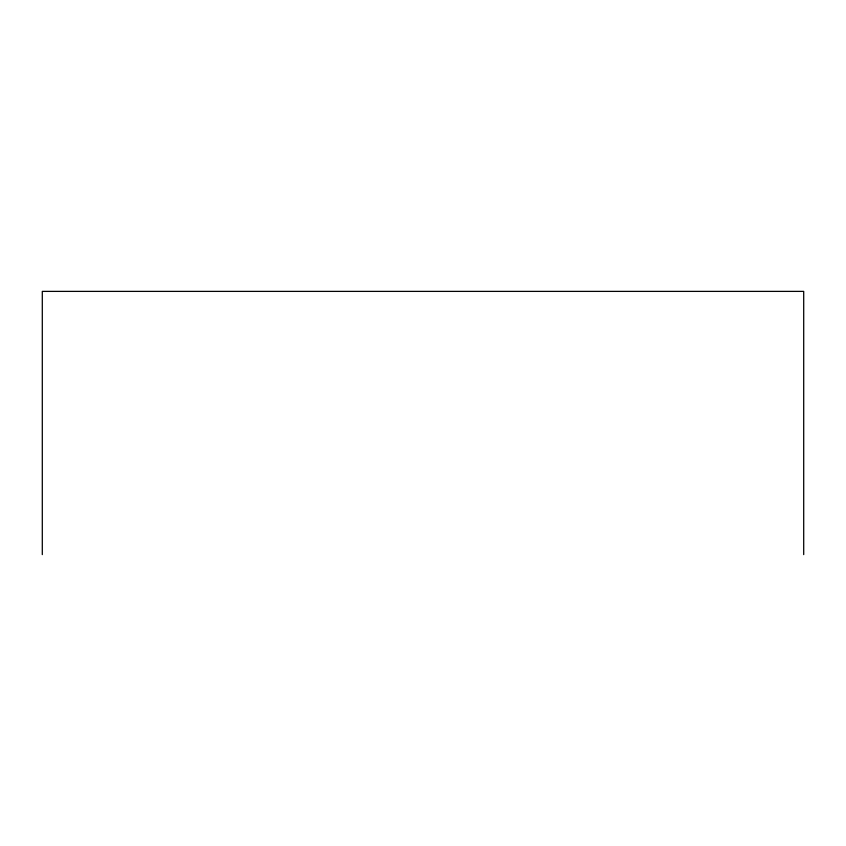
<?xml version="1.0" encoding="UTF-8"?>
<svg xmlns="http://www.w3.org/2000/svg" width="846" height="846" viewBox="0 0 846 846"><rect width="100%" height="100%" fill="white"/><g stroke="black" fill="none" stroke-linecap="round" stroke-linejoin="round"><path stroke-width="1.27" d="M803.7 554.616L803.7 291.384L42.3 291.384L42.3 554.616"/></g></svg>
